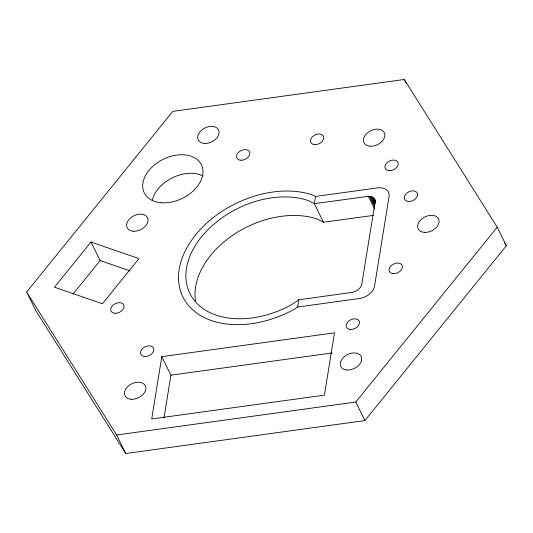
<?xml version="1.0" encoding="UTF-8"?>
<svg xmlns="http://www.w3.org/2000/svg" width="533" height="533" viewBox="0 0 533 533"><rect width="100%" height="100%" fill="white"/><g stroke="black" fill="none" stroke-linecap="round" stroke-linejoin="round"><path stroke-width="0.8" d="M161.792 356.637L151.705 418.938L324.417 395.14L334.504 332.839L161.792 356.637L170.92 375.179L164.011 417.805M297.601 307.035L359.555 298.5A14.151 9.667 -26.2 0 0 374.546 286.134L389.043 196.61A14.151 9.667 -26.2 0 0 377.464 187.902L315.516 196.444L312.978 195.118A88.438 60.429 -26.2 0 0 179.188 269.285A88.438 60.429 -26.2 0 0 294.509 309.133L297.601 307.035L298.773 299.793L352.799 292.291C356.604 291.331 360.308 288.786 361.667 284.975L375.199 201.447C375.259 197.95 371.454 196.017 368.343 196.304L314.343 203.679L308.507 200.635A80.656 55.112 -26.2 0 0 186.497 268.279A80.656 55.112 -26.2 0 0 291.664 304.623L298.773 299.793M315.516 196.444L314.343 203.679L323.464 222.221L373.373 215.399M26.65 292.031L172.812 111.364L404.247 79.477L497.229 227.191L506.35 245.733L364.898 420.57L125.755 453.523L35.771 310.572L26.65 292.031L116.634 434.981L125.755 453.523M91.003 242.029L54.466 287.194L102.403 303.757L138.946 258.592L91.003 242.029L100.131 260.57L129.992 270.884M72.988 294.123L100.131 260.57M116.634 434.981L355.778 402.029L497.229 227.191M170.92 375.179L332.119 352.966M323.464 222.221L317.635 219.176A80.656 55.112 -26.2 0 0 233.414 234.806A80.656 55.112 -26.2 0 0 195.551 301.245M504.578 242.915L506.35 245.733M404.247 79.477L406.073 83.188M374.486 198.936L375.605 201.194M373.946 198.236L375.405 201.201M373.273 197.636L375.465 202.08M372.48 197.13L375.399 203.066M371.568 196.744L374.852 203.419M370.568 196.47L374.946 205.372M369.482 196.324L374.592 206.704M368.343 196.304L374.546 208.909M355.778 402.029L364.898 420.57M152.205 200.688A31.84 21.753 -26.2 0 1 172.639 177.676A31.84 21.753 -26.2 0 1 203.2 176.03M346.91 369.982A11.32 7.735 -26.2 0 0 361.601 357.87A11.32 7.735 -26.2 0 0 344.431 356.544A11.32 7.735 -26.2 0 0 346.91 369.982M241.236 160.266A7.076 4.837 -26.2 0 0 249.697 152.218A7.076 4.837 -26.2 0 0 238.591 152.271A7.076 4.837 -26.2 0 0 241.236 160.266M424.308 232.368A11.32 7.735 -26.2 0 0 438.999 220.256A11.32 7.735 -26.2 0 0 421.83 218.923A11.32 7.735 -26.2 0 0 424.308 232.368M314.603 144.623A7.076 4.837 -26.2 0 0 323.784 137.048A7.076 4.837 -26.2 0 0 313.051 136.221A7.076 4.837 -26.2 0 0 314.603 144.623M370.069 146.202A11.32 7.735 -26.2 0 0 384.759 134.089A11.32 7.735 -26.2 0 0 367.59 132.757A11.32 7.735 -26.2 0 0 370.069 146.202M350.454 329.487A7.076 4.837 -26.2 0 0 359.422 321.765A7.076 4.837 -26.2 0 0 348.562 321.206A7.076 4.837 -26.2 0 0 350.454 329.487M408.398 201.474A7.076 4.837 -26.2 0 0 417.579 193.905A7.076 4.837 -26.2 0 0 406.852 193.073A7.076 4.837 -26.2 0 0 408.398 201.474M393.247 273.696A7.076 4.837 -26.2 0 0 402.375 266.08A7.076 4.837 -26.2 0 0 391.608 265.327A7.076 4.837 -26.2 0 0 393.247 273.696M389.03 170.7A7.076 4.837 -26.2 0 0 398.211 163.131A7.076 4.837 -26.2 0 0 387.478 162.305A7.076 4.837 -26.2 0 0 389.03 170.7M145.522 356.477A7.076 4.837 -26.2 0 0 153.631 348.236A7.076 4.837 -26.2 0 0 142.391 348.695A7.076 4.837 -26.2 0 0 145.522 356.477M133.237 231.229A11.32 7.735 -26.2 0 0 147.927 219.11A11.32 7.735 -26.2 0 0 130.752 217.784A11.32 7.735 -26.2 0 0 133.237 231.229M115.015 313.311A7.076 4.837 -26.2 0 0 123.982 305.589A7.076 4.837 -26.2 0 0 113.123 305.029A7.076 4.837 -26.2 0 0 115.015 313.311M204.286 143.404A11.32 7.735 -26.2 0 0 218.976 131.291A11.32 7.735 -26.2 0 0 201.807 129.965A11.32 7.735 -26.2 0 0 204.286 143.404M161.386 202.753A31.84 21.753 -26.2 0 0 202.7 168.688A31.84 21.753 -26.2 0 0 154.41 164.95A31.84 21.753 -26.2 0 0 161.386 202.753M131.091 399.277A11.32 7.735 -26.2 0 0 145.782 387.165A11.32 7.735 -26.2 0 0 128.606 385.839A11.32 7.735 -26.2 0 0 131.091 399.277"/></g></svg>
